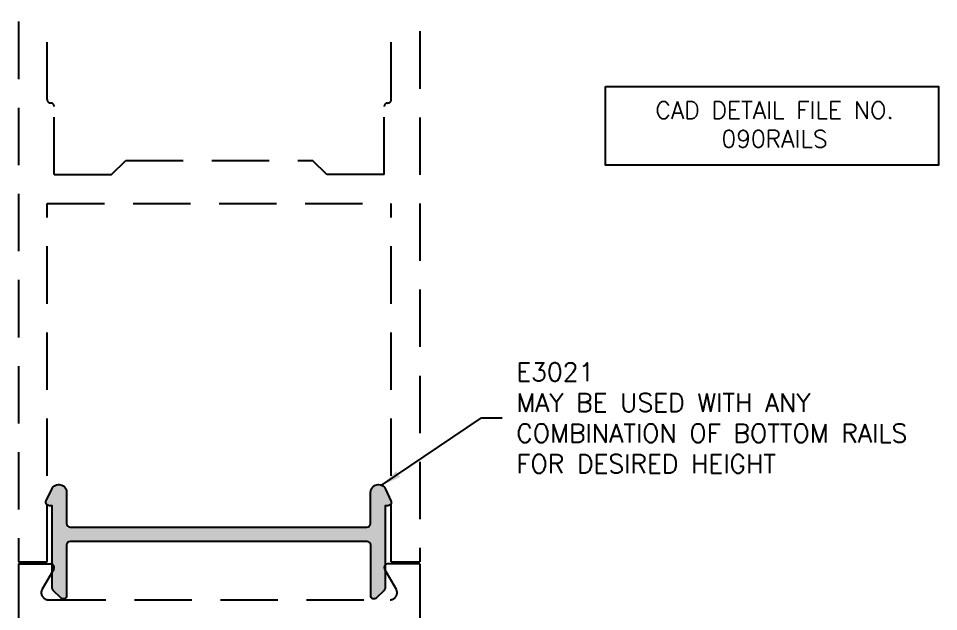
# Model space of a CAD drawing. Extents: x 0 to 130, y 0 to 90.
# Drawn here: x 63.73 to 67.74, y 38.26 to 40.844 of the extents above; entities that cross this region are included whole.
import ezdxf

# ---------------------------------------------------------------- set-up
doc = ezdxf.new("R2010")
doc.units = 0
doc.header["$MEASUREMENT"] = 0
doc.linetypes.add('HIDDEN', pattern=[0.375, 0.25, -0.125])
doc.layers.get('0').update_dxf_attribs({"linetype": 'CONTINUOUS'})
for name, color, linetype in [('R-ANNO-TEXT', 6, 'CONTINUOUS'), ('R-DET1', 4, 'CONTINUOUS'), ('R-OTLN', 1, 'CONTINUOUS')]:
    doc.layers.add(name, color=color, linetype=linetype)
doc.styles.get("Standard").update_dxf_attribs({"font": 'simplex'})
doc.dimstyles.new('1X', dxfattribs={"dimscale": 0, "dimtxt": 0.08, "dimasz": 0.09, "dimexe": 0.062, "dimexo": 0.062, "dimgap": 0.045, "dimtad": 0, "dimdec": 4, "dimzin": 4, "dimtxsty": 'STANDARD', "dimcen": 0, "dimazin": 3, "dimtp": 0.02, "dimtfac": 1, "dimtdec": 4, "dimtofl": 0, "dimtmove": 0, "dimatfit": 3, "dimtolj": 1, "dimtzin": 4})

# ---------------------------------------------------------------- blocks, each defined once
blk = doc.blocks.new('E3021')
blk.add_lwpolyline([(0.0581, 0.428), (0.0581, 0.2913, 0.414237), (0.0741, 0.2753), (1.3665, 0.2754, 0.41419), (1.3825, 0.2914), (1.3825, 0.428, -0.414214), (1.4155, 0.461), (1.4178, 0.461, -0.293158), (1.4478, 0.4418), (1.4714, 0.3904, -0.546601), (1.4578, 0.3691), (1.4456, 0.3691), (1.4456, 0.0106, -0.198912), (1.4412, 0), (1.4087, -0.0325, -0.668179), (1.3831, -0.0219), (1.3831, 0.1972, 0.414214), (1.3675, 0.2128), (0.0731, 0.2128, 0.41419), (0.0581, 0.1978), (0.0581, -0.0219, -0.668179), (0.0325, -0.0325), (0, 0, -0.198912), (-0.0044, 0.0106), (-0.0044, 0.3691), (-0.0172, 0.3691, -0.546601), (-0.0308, 0.3904), (-0.0072, 0.4418, -0.293158), (0.0227, 0.461), (0.0251, 0.461, -0.414214)], format="xyb", close=True)

msp = doc.modelspace()

# ---------------------------------------------------------------- hatches: boundary and pattern name
at = {"layer": 'R-DET1'}
msp.add_hatch(color=256, dxfattribs=at).paths.add_polyline_path([(65.2656653, 38.5650688), (65.2656653, 38.330385, 0.668178638), (65.2912719, 38.3197784), (65.3237719, 38.3522784, 0.198912367), (65.3281653, 38.362885), (65.3281653, 38.4422846), (65.3264554, 38.4452463, -0.324447601), (65.3281653, 38.4627759), (65.3281653, 38.7276422, 0.907379328), (65.3539704, 38.7426637), (65.3303918, 38.7940588, 0.302887517), (65.2992184, 38.8132772, 0.424721715), (65.2650391, 38.7802983), (65.2650391, 38.6276724), (63.9406655, 38.6275677), (63.9406655, 38.7802983, 0.424721715), (63.9064862, 38.8132772, 0.302887517), (63.8753128, 38.7940588), (63.8553968, 38.7506472), (63.8553968, 38.7252029, 0.467481942), (63.8781655, 38.7285845), (63.8781655, 38.4662184, -0.431220931), (63.8843702, 38.4453026), (63.8781655, 38.4345558), (63.8781655, 38.362885, 0.198912367), (63.8825589, 38.3522784), (63.9150589, 38.3197784, 0.668178638), (63.9406655, 38.330385), (63.9406655, 38.5650688)])

# ---------------------------------------------------------------- linework, layer by layer
at = {"layer": 'R-ANNO-TEXT'}
msp.add_lwpolyline([(66.2888845, 40.5473262), (67.7403645, 40.5473262), (67.7403645, 40.2052634), (66.2888845, 40.2052634)], close=True, dxfattribs=at)
at = {"layer": 'R-OTLN', "linetype": 'HIDDEN'}
for p, q in [((63.7303968, 40.8297999), (63.7303968, 38.4764131)), ((65.3553958, 40.4904131), (65.3553958, 40.8438213)), ((63.8553968, 40.4904131), (63.8553968, 40.8157784)), ((65.4803958, 40.7877354), (65.4803958, 38.4764131)), ((63.8713968, 40.4754131), (63.8703968, 40.4754131)), ((63.8713968, 40.4754131), (63.8713968, 40.4754131)), ((65.3393968, 40.4754131), (65.3393968, 40.4754131)), ((65.3393968, 40.4754131), (65.3403958, 40.4754131)), ((63.8863968, 40.1634131), (63.8863968, 40.4604131)), ((65.3243968, 40.1634131), (65.3243968, 40.4604131)), ((64.1363968, 40.1634131), (64.1983968, 40.2254131)), ((64.1983968, 40.2254131), (65.0123968, 40.2254131)), ((65.0743968, 40.1634131), (65.0123968, 40.2254131)), ((63.8863968, 40.1634131), (64.1363968, 40.1634131)), ((65.3243968, 40.1634131), (65.0743968, 40.1634131)), ((63.8553968, 38.4764131), (63.8553968, 40.0384131)), ((63.8553968, 40.0384131), (65.3553958, 40.0384131)), ((65.3553958, 38.4764131), (65.3553958, 40.0384131)), ((63.7303968, 38.4764131), (63.8553968, 38.4764131)), ((63.7303968, 38.4678322), (63.8713968, 38.4678322)), ((63.7303968, 38.4678322), (63.7303968, 37.0455628)), ((65.4803958, 38.4678322), (65.3393958, 38.4678322)), ((65.3553958, 38.4764131), (65.4803958, 38.4764131)), ((65.4803958, 38.4678322), (65.4803958, 36.9894768)), ((63.8843873, 38.4453322), (63.8341578, 38.3583322)), ((65.3264058, 38.4453322), (65.3766348, 38.3583322)), ((63.8610046, 38.3118322), (65.3497878, 38.3118322))]:
    msp.add_line(p, q, dxfattribs=at)
for centre, radius, start, end in [((63.8703968, 40.4904131), 0.015, 180, 270), ((63.8713968, 40.4604131), 0.015, 0, 90), ((65.3393968, 40.4604131), 0.015, 90, 180), ((65.3403958, 40.4904131), 0.015, 270, 0), ((63.8713968, 38.4528322), 0.0150001, 329.4784857, 90), ((65.3393958, 38.4528322), 0.015, 90, 210.5209323), ((63.8610046, 38.3428322), 0.0309999, 149.9999191, 270.0003697), ((65.3497878, 38.3428322), 0.031, 270, 29.9998036)]:
    msp.add_arc(centre, radius, start, end, dxfattribs=at)

# ---------------------------------------------------------------- block references
at = {"layer": 'R-DET1'}
msp.add_blockref('E3021', (63.8825589, 38.3522784), dxfattribs=at)

# ---------------------------------------------------------------- texts
at = {"layer": 'R-ANNO-TEXT', "insert": (67.0255668, 40.4817435), "char_height": 0.075, "width": 1.875, "attachment_point": 2}
msp.add_mtext('CAD DETAIL FILE NO.\\P090RAILS', dxfattribs=at)
at = {"layer": 'R-ANNO-TEXT', "insert": (65.9000196, 39.1038819), "char_height": 0.08, "attachment_point": 4}
msp.add_mtext('E3021\\PMAY BE USED WITH ANY \\PCOMBINATION OF BOTTOM RAILS\\PFOR DESIRED HEIGHT', dxfattribs=at)

# ---------------------------------------------------------------- leaders
at = {"layer": 'R-ANNO-TEXT'}
msp.add_leader([(65.3112295, 38.8087719), (65.7480196, 39.1038819), (65.8380196, 39.1038819)], dimstyle='1X', override={"dimscale": 1}, dxfattribs=at)

doc.saveas('drawing.dxf')
